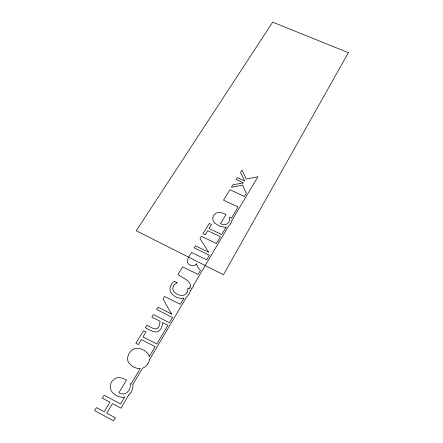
<?xml version="1.0" encoding="UTF-8"?>
<svg xmlns="http://www.w3.org/2000/svg" width="443" height="443" viewBox="0 0 443 443"><rect width="100%" height="100%" fill="white"/><g stroke="black" fill="none" stroke-linecap="round" stroke-linejoin="round"><path stroke-width="0.66" d="M173.473 285.979L172.991 287.147A6.091 5.405 7 0 0 172.931 289.528L173.008 289.827A7.11 6.302 7.2 0 0 174.492 292.397L177.693 294.601L181.303 295.536A6.268 5.565 7.5 0 0 183.297 295.326A5.82 5.166 7.5 0 0 185.528 294.218L186.614 293.061A8.495 7.531 7.1 0 0 186.985 292.502M171.114 284.893L170.057 287.978A8.938 7.93 7 0 0 170.317 291.023A9.563 8.478 7.1 0 0 171.845 293.859L175.013 296.494A15.472 13.667 7.8 0 0 176.519 297.281L179.841 298.289A9.048 8.029 7.4 0 0 183.524 298.161M130.995 392.376L132.357 389.508L132.989 386.39A9.281 8.794 -15.7 0 0 132.944 385.128L132.59 384.939L142.574 368.111A8.976 8.411 -5.4 0 0 145.658 366.394L147.79 363.93M128.26 395.533L121.066 408.191L112.505 403.606L106.769 413.153L115.385 417.799L113.58 420.85L94.619 410.606L96.463 407.599L104.199 411.768L109.958 402.238L102.267 398.119L104.072 395.173L120.529 403.972L124.577 397.161A8.987 8.522 -16.7 0 1 123.137 397.327C119.095 397.338 115.075 395.411 112.406 392.398A10.577 10.006 -16.5 0 1 110.877 389.79A10.975 10.383 -16.4 0 1 110.445 388.356L110.252 386.938A8.877 8.389 -17 0 1 110.739 383.721L111.354 382.381A11.978 11.352 -16.6 0 1 112.168 381.102L114.46 378.881A7.304 6.894 -16.7 0 1 116.841 377.846L117.273 377.752A8.389 7.924 -16.9 0 1 118.608 377.597L122.401 378.178L126.493 380.094L118.835 392.83L121.133 393.705L123.287 393.943A6.03 5.72 -16.4 0 0 127.019 392.576L128.68 390.682A10.477 9.907 -16.6 0 0 130.286 385.432L130.148 383.655L130.973 384.087L140.198 368.582A9.94 9.309 -5.3 0 1 137.374 368.41L134.063 367.28A17.709 16.507 -3.6 0 1 132.54 366.444L128.946 363.122A9.275 8.672 -6 0 1 128.055 361.377A9.32 8.71 -6 0 1 127.595 357.606L128.675 354.184A15.195 14.254 -4.5 0 1 129.528 352.728L132.319 349.854A8.301 7.747 -5.6 0 1 134.882 348.669A8.888 8.301 -5.6 0 1 137.275 348.336L139.8 348.602L142.441 349.483A18.451 17.327 -7.7 0 1 144.069 350.291L147.746 353.359A9.79 9.165 -5.2 0 1 149.119 355.906L149.319 356.582L155.2 346.67L141.367 339.554L138.305 344.582L135.846 343.308L143.565 330.711L146.002 331.957L142.989 336.896L156.789 343.984L167.897 325.267L162.448 322.504C162.515 325.932 161.296 329.769 158.112 331.502A5 4.58 1.7 0 1 156.34 332.029L152.907 331.541L145.354 327.792L146.943 325.19C149.789 326.269 155.825 331.674 158.583 327.095A10.964 9.99 0.3 0 0 159.336 325.516L160.106 321.319L151.871 317.144L153.428 314.608L169.42 322.703L172.499 317.509L156.573 309.474L157.979 307.171L171.829 314.148M149.457 359.782L186.785 296.688A10.77 9.552 7.1 0 0 190.202 290.758M190.285 290.769L191.98 288.277M193.513 285.309L228.643 225.93A9.231 7.653 11.8 0 0 230.648 223.682M231.894 220.431L257.937 176.751L246.219 179.061L242.044 169.946L240.532 172.416L244.708 181.01L237.343 177.626L236.208 179.476L243.556 182.92L232.968 184.764L231.423 187.284L242.592 185.08L246.28 193.181L244.359 196.415L229.928 189.726L223.532 200.17L238.096 206.975L231.456 218.161L229.38 217.186L229.607 218.515A8.854 7.332 11.6 0 1 228.616 222.386L227.331 223.748A5.1 4.231 12 0 1 224.28 224.695L220.459 223.776L226.057 214.456L222.48 212.95L219.241 212.441A7.088 5.87 11.5 0 0 218.122 212.524L217.762 212.585A6.169 5.106 11.4 0 0 215.83 213.31L214.047 214.916A10.128 8.395 11.8 0 0 213.443 215.852L213.022 216.832A7.498 6.213 11.5 0 0 212.828 219.219L213.089 220.276A9.275 7.686 11.7 0 0 213.548 221.356A8.938 7.404 11.7 0 0 215.016 223.322L219.534 226.151L224.568 227.198A7.525 6.246 12 0 0 225.797 227.076L226.218 226.993L221.721 234.569L209.057 228.533L211.51 224.512L209.268 223.449L202.988 233.699L205.247 234.779L207.739 230.692L220.426 236.75L216.411 243.512L201.388 236.313L199.992 238.589L208.238 251.657A10.051 8.55 11.9 0 0 208.719 252.228L195.54 245.865L194.283 247.914L209.45 255.24L206.731 259.825L191.509 252.444L187.965 258.324L187.323 261.403A5.41 4.679 8.9 0 0 187.555 262.406L187.649 262.644A4.64 4.015 8.8 0 0 188.69 264.083L190.795 265.324A4.773 4.125 8.9 0 0 193.862 265.579A4.408 3.815 8.9 0 0 195.07 265.091L196.653 263.735A4.242 3.671 10.2 0 0 196.709 264.681L197.523 266.52L200.452 270.413L198.065 274.427L182.66 266.885L177.948 274.577C182.045 277.85 190.318 280.131 190.568 286.134A3.151 2.78 8.5 0 1 189.604 287.108L190.329 287.463L189.477 288.908L187.699 288.028L187.815 288.941A7.714 6.839 7.2 0 1 187.001 292.507M183.524 298.161L184.066 298.023L180.329 304.324L164.558 296.439L162.991 298.997L171.325 313.511A10.66 9.608 7.5 0 0 171.823 314.148M174.348 281.383L177.161 282.778M173.434 285.962A8.135 7.215 7.4 0 1 177.167 282.789M171.164 284.915A10.704 9.491 7.4 0 1 174.309 281.344M130.967 392.365A10.859 10.289 -16.8 0 1 128.282 395.56M149.49 359.788A11.95 11.169 -5.7 0 1 147.763 363.913M193.475 285.309A4.823 4.258 8.7 0 1 191.969 288.266M231.933 220.437A13.085 10.842 11.4 0 1 230.642 223.676M348.381 52.678L223.477 274.715L136.245 230.77L272.672 22.15L348.381 52.678"/></g></svg>
